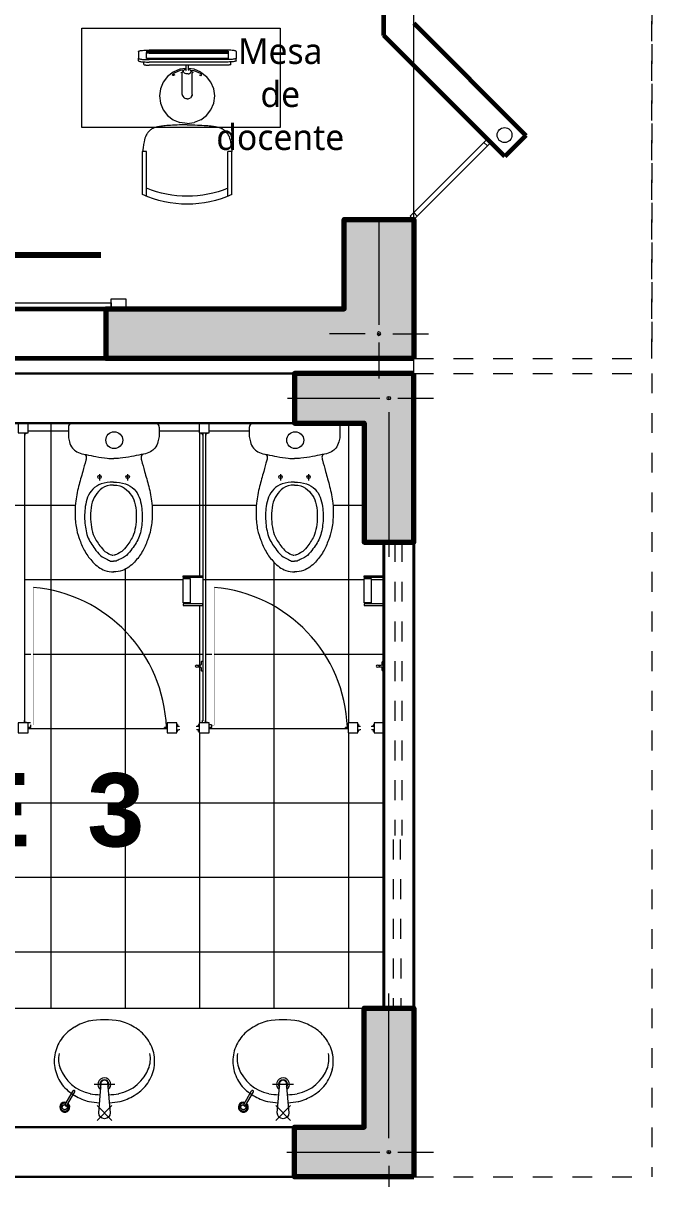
# Model space of a CAD drawing. Header units: metres. Extents: x 28 to 239, y -1 to 113.
# Drawn here: x 128.17 to 131.34, y 55.34 to 61.18 of the extents above; entities that cross this region are included whole.
import ezdxf
from ezdxf.enums import TextEntityAlignment as Align

# ---------------------------------------------------------------- set-up
doc = ezdxf.new("R2010")
doc.units = ezdxf.units.M
doc.set_wipeout_variables(frame=1)
for name, pattern in [('DASHED2', [0.375, 0.25, -0.125]), ('HIDDEN', [9.525, 6.35, -3.175]), ('HIDDEN2', [0.1875, 0.125, -0.0625])]:
    doc.linetypes.add(name, pattern=pattern)
for name, color, linetype, lineweight in [('ArchiCAD Windows_Pen_No__3', 150, 'Continuous', 0), ('COLUMNAS 50', 32, 'Continuous', 70), ('Equipamiento SR', 23, 'Continuous', 0), ('GRAFO 0 BLANCO', 7, 'Continuous', 0), ('GRAFO 4', 7, 'Continuous', 30), ('Hatch', 251, 'Continuous', 0), ('letras sr', 7, 'Continuous', 5), ('MK-LINEAS GENERALES', 7, 'Continuous', 0), ('Mobiliario el', 7, 'Continuous', 5), ('MOBILIARIO_Pen_No__1', 7, 'Continuous', 13), ('Muebles', 252, 'Continuous', 0), ('muro bajo', 191, 'Continuous', 40), ('Muros el', 144, 'Continuous', 60), ('proyecciones', 1, 'DASHED2', 5), ('puertas', 7, 'Continuous', 5), ('Sanitarios el', 141, 'Continuous', 15), ('Structural - Bearing_Pen_No__20', 1, 'Continuous', 0), ('Tabiques El', 7, 'Continuous', 15), ('TEXTOS-SUBTITULO', 7, 'Continuous', 30), ('tuberia de montantes', 10, 'Continuous', 0), ('Vanos', 140, 'Continuous', 5), ('Ventanas', 7, 'Continuous', 5)]:
    doc.layers.add(name, color=color, linetype=linetype, lineweight=lineweight)
doc.styles.add('Generales', font='trebuc.ttf', dxfattribs={"height": 0.1})
doc.styles.add('TURBO_BASS', font='swisseb.ttf')

# ---------------------------------------------------------------- blocks, each defined once
blk = doc.blocks.new('Picture 18')
at = {"layer": 'Equipamiento SR', "linetype": 'Continuous'}
for p, q in [((0.075, 0), (0, 0)), ((0, 0), (0, -0.05)), ((4.125, 0), (0.075, 0)), ((0.075, 0), (0.075, -0.03)), ((0.075, -0.05), (0.075, 0)), ((4.125, -0.03), (4.125, 0)), ((4.2, 0), (4.125, 0)), ((4.125, 0), (4.125, -0.05)), ((4.2, -0.05), (4.2, 0)), ((0, -0.05), (0.075, -0.05)), ((0.075, -0.03), (4.125, -0.03)), ((4.125, -0.05), (4.2, -0.05))]:
    blk.add_line(p, q, dxfattribs=at)
blk = doc.blocks.new('Columna tipo 3')
at = {"true_color": 0x939598}
h = blk.add_hatch(color=252, dxfattribs=at)
h.dxf.hatch_style = 1
h.paths.add_polyline_path([(-235.0847, 45.074), (-235.7847, 45.074), (-235.7847, 43.524), (-235.5347, 43.524), (-235.5347, 44.724), (-235.0847, 44.724)])
h.paths.add_polyline_path([(-235.6684, 44.899, -1), (-235.651, 44.899, -1)], flags=16)
at = {"layer": 'COLUMNAS 50', "linetype": 'Continuous'}
blk.add_lwpolyline([(-235.7847, 45.074), (-235.7847, 43.524), (-235.5347, 43.524), (-235.5347, 44.724), (-235.0847, 44.724), (-235.0847, 45.074)], close=True, dxfattribs=at)
at = {"layer": 'Structural - Bearing_Pen_No__20', "linetype": 'Continuous'}
for p, q in [((-235.6597, 44.969), (-235.6597, 45.149)), ((-235.7047, 44.899), (-235.8847, 44.899)), ((-235.0847, 44.899), (-235.6147, 44.899)), ((-235.6597, 44.829), (-235.6597, 44.649))]:
    blk.add_line(p, q, dxfattribs=at)
blk.add_circle((-235.6597, 44.899), 0.00871, dxfattribs=at)
blk.add_point((-235.6597, 44.899), dxfattribs=at)
blk = doc.blocks.new('A$C0C667B88')
at = {"layer": 'Equipamiento SR'}
for p, q in [((0.0491, 0.7653), (0.1591, 0.7653)), ((0.135, 0.7655), (0.265, 0.7655)), ((0.16, 0.7655), (0.265, 0.7655)), ((0.265, 0.7655), (0.265, 0.7453)), ((0.0404, 0.7453), (0.265, 0.7453)), ((0.0404, 0.3353), (0.265, 0.3353)), ((0.0491, 0.3153), (0.1591, 0.3153)), ((0.135, 0.3155), (0.265, 0.3155)), ((0.16, 0.3155), (0.265, 0.3155)), ((0.265, 0.3353), (0.265, 0.3155))]:
    blk.add_line(p, q, dxfattribs=at)
for points in [[(0.4, 0.5403), (0.3999, 0.5534), (0.3997, 0.5663), (0.3994, 0.579), (0.399, 0.5913), (0.3985, 0.6032), (0.398, 0.6144), (0.3974, 0.6249), (0.3967, 0.6346), (0.396, 0.6433), (0.3953, 0.6512), (0.3946, 0.6584), (0.3938, 0.6648), (0.393, 0.6706), (0.3922, 0.6759), (0.3914, 0.6808), (0.3905, 0.6853), (0.3896, 0.6895), (0.3887, 0.6935), (0.3877, 0.6973), (0.3867, 0.7008), (0.3857, 0.7041), (0.3845, 0.7073), (0.3834, 0.7102), (0.3821, 0.713), (0.3808, 0.7156), (0.3794, 0.718), (0.378, 0.7203), (0.3765, 0.7226), (0.3749, 0.7247), (0.3732, 0.7268), (0.3715, 0.7288), (0.3697, 0.7307), (0.3678, 0.7327), (0.3658, 0.7346), (0.3637, 0.7366), (0.3613, 0.7385), (0.3587, 0.7405), (0.3557, 0.7426), (0.3524, 0.7447), (0.3486, 0.7468), (0.3444, 0.749), (0.3392, 0.7513), (0.3326, 0.7536), (0.3244, 0.7559), (0.3139, 0.7583), (0.3008, 0.7607), (0.2846, 0.7631), (0.265, 0.7655)], [(0.4, 0.5403), (0.3999, 0.5272), (0.3997, 0.5142), (0.3994, 0.5015), (0.399, 0.4892), (0.3985, 0.4774), (0.398, 0.4661), (0.3974, 0.4556), (0.3967, 0.446), (0.396, 0.4372), (0.3953, 0.4293), (0.3946, 0.4222), (0.3938, 0.4158), (0.393, 0.4099), (0.3922, 0.4046), (0.3914, 0.3998), (0.3905, 0.3952), (0.3896, 0.391), (0.3887, 0.387), (0.3877, 0.3832), (0.3867, 0.3797), (0.3857, 0.3764), (0.3845, 0.3733), (0.3834, 0.3703), (0.3821, 0.3676), (0.3808, 0.365), (0.3794, 0.3625), (0.378, 0.3602), (0.3765, 0.358), (0.3749, 0.3558), (0.3732, 0.3538), (0.3715, 0.3518), (0.3697, 0.3498), (0.3678, 0.3478), (0.3658, 0.3459), (0.3637, 0.344), (0.3613, 0.342), (0.3587, 0.34), (0.3557, 0.338), (0.3524, 0.3359), (0.3486, 0.3337), (0.3444, 0.3315), (0.3392, 0.3293), (0.3326, 0.327), (0.3244, 0.3247), (0.3139, 0.3223), (0.3008, 0.32), (0.2846, 0.3177), (0.265, 0.3155)]]:
    blk.add_lwpolyline(points, dxfattribs=at)
for centre, start, end in [((0.5402, 0.5403), 155.38852, 204.61148), ((0.5802, 0.5403), 157.70075, 202.29925)]:
    blk.add_arc(centre, 0.5403, start, end, dxfattribs=at)
blk = doc.blocks.new('A$C3689293D')
at = {"layer": 'Equipamiento SR'}
for p, q in [((0.95, 0.7), (0.05, 0.7)), ((0.2212, 0.5836), (0.2224, 0.5845)), ((0.2224, 0.5845), (0.2246, 0.5854)), ((0.2246, 0.5854), (0.2278, 0.5862)), ((0.2278, 0.5862), (0.2318, 0.587)), ((0.2318, 0.587), (0.2367, 0.5877)), ((0.2367, 0.5877), (0.2423, 0.5883)), ((0.2423, 0.5883), (0.2485, 0.5888)), ((0.2485, 0.5888), (0.2553, 0.5892)), ((0.2553, 0.5892), (0.2624, 0.5895)), ((0.2622, 0.5845), (0.6732, 0.5845)), ((0.2622, 0.5845), (0.2622, 0.5783)), ((0.2624, 0.5895), (0.2697, 0.5897)), ((0.2697, 0.5897), (0.2756, 0.5897)), ((0.2756, 0.5897), (0.6598, 0.5897)), ((0.6657, 0.5897), (0.6598, 0.5897)), ((0.673, 0.5895), (0.6657, 0.5897)), ((0.6801, 0.5892), (0.673, 0.5895)), ((0.6732, 0.5845), (0.6732, 0.5783)), ((0.6868, 0.5888), (0.6801, 0.5892)), ((0.6931, 0.5883), (0.6868, 0.5888)), ((0.6987, 0.5877), (0.6931, 0.5883)), ((0.7036, 0.587), (0.6987, 0.5877)), ((0.7076, 0.5862), (0.7036, 0.587)), ((0.7108, 0.5854), (0.7076, 0.5862)), ((0.713, 0.5845), (0.7108, 0.5854)), ((0.7142, 0.5836), (0.713, 0.5845)), ((0.2211, 0.5829), (0.2212, 0.5836)), ((0.2211, 0.5829), (0.2211, 0.5485)), ((0.2211, 0.5359), (0.2211, 0.5485)), ((0.2211, 0.5485), (0.2212, 0.5478)), ((0.2211, 0.5359), (0.2212, 0.5352)), ((0.2212, 0.5478), (0.2224, 0.5469)), ((0.2212, 0.5352), (0.2224, 0.5343)), ((0.2224, 0.5469), (0.2246, 0.546)), ((0.2224, 0.5343), (0.2246, 0.5334)), ((0.2246, 0.546), (0.2278, 0.5451)), ((0.2246, 0.5334), (0.2278, 0.5326)), ((0.2278, 0.5451), (0.2318, 0.5443)), ((0.2278, 0.5326), (0.2318, 0.5318)), ((0.2318, 0.5443), (0.2367, 0.5436)), ((0.2318, 0.5318), (0.2367, 0.5311)), ((0.2367, 0.5436), (0.2423, 0.543)), ((0.2367, 0.5311), (0.2423, 0.5305)), ((0.2423, 0.543), (0.2485, 0.5425)), ((0.2423, 0.5305), (0.2485, 0.53)), ((0.2485, 0.5425), (0.2553, 0.5421)), ((0.2485, 0.53), (0.2553, 0.5296)), ((0.2485, 0.5171), (0.2485, 0.53)), ((0.2485, 0.53), (0.2485, 0.53)), ((0.2553, 0.5421), (0.2624, 0.5419)), ((0.2553, 0.5296), (0.2624, 0.5293)), ((0.2622, 0.5783), (0.6732, 0.5783)), ((0.2622, 0.5783), (0.2622, 0.5769)), ((0.2622, 0.5769), (0.2624, 0.577)), ((0.2622, 0.5769), (0.2622, 0.5733)), ((0.2652, 0.5735), (0.2622, 0.5733)), ((0.2622, 0.5733), (0.2622, 0.5468)), ((0.2622, 0.5468), (0.6732, 0.5468)), ((0.2624, 0.577), (0.2697, 0.5771)), ((0.2624, 0.5419), (0.2697, 0.5417)), ((0.2624, 0.5293), (0.2697, 0.5291)), ((0.2687, 0.5736), (0.2652, 0.5735)), ((0.2723, 0.5737), (0.2687, 0.5736)), ((0.2697, 0.5771), (0.2756, 0.5771)), ((0.2697, 0.5417), (0.2756, 0.5417)), ((0.2697, 0.5291), (0.2756, 0.5291)), ((0.2759, 0.5737), (0.2723, 0.5737)), ((0.2756, 0.5771), (0.6598, 0.5771)), ((0.2756, 0.5417), (0.6598, 0.5417)), ((0.2756, 0.5291), (0.6598, 0.5291)), ((0.6595, 0.5737), (0.2759, 0.5737)), ((0.6595, 0.5737), (0.6631, 0.5737)), ((0.6657, 0.5771), (0.6598, 0.5771)), ((0.6657, 0.5417), (0.6598, 0.5417)), ((0.6657, 0.5291), (0.6598, 0.5291)), ((0.6631, 0.5737), (0.6667, 0.5736)), ((0.673, 0.577), (0.6657, 0.5771)), ((0.673, 0.5419), (0.6657, 0.5417)), ((0.673, 0.5293), (0.6657, 0.5291)), ((0.6667, 0.5736), (0.6702, 0.5735)), ((0.6702, 0.5735), (0.6732, 0.5733)), ((0.6732, 0.5769), (0.673, 0.577)), ((0.6801, 0.5421), (0.673, 0.5419)), ((0.6801, 0.5296), (0.673, 0.5293)), ((0.6732, 0.5769), (0.6732, 0.5783)), ((0.6732, 0.5733), (0.6732, 0.5769)), ((0.6732, 0.5468), (0.6732, 0.5733)), ((0.6868, 0.5425), (0.6801, 0.5421)), ((0.6868, 0.53), (0.6801, 0.5296)), ((0.6931, 0.543), (0.6868, 0.5425)), ((0.6869, 0.53), (0.6868, 0.53)), ((0.6931, 0.5305), (0.6869, 0.53)), ((0.6869, 0.5171), (0.6869, 0.53)), ((0.6987, 0.5436), (0.6931, 0.543)), ((0.6987, 0.5311), (0.6931, 0.5305)), ((0.7036, 0.5443), (0.6987, 0.5436)), ((0.7036, 0.5318), (0.6987, 0.5311)), ((0.7076, 0.5451), (0.7036, 0.5443)), ((0.7076, 0.5326), (0.7036, 0.5318)), ((0.7108, 0.546), (0.7076, 0.5451)), ((0.7108, 0.5334), (0.7076, 0.5326)), ((0.713, 0.5469), (0.7108, 0.546)), ((0.713, 0.5343), (0.7108, 0.5334)), ((0.7142, 0.5478), (0.713, 0.5469)), ((0.7142, 0.5352), (0.713, 0.5343)), ((0.7143, 0.5829), (0.7142, 0.5836)), ((0.7143, 0.5485), (0.7142, 0.5478)), ((0.7143, 0.5359), (0.7142, 0.5352)), ((0.7143, 0.5829), (0.7143, 0.5485)), ((0.7143, 0.5359), (0.7143, 0.5485)), ((0.2485, 0.5171), (0.2486, 0.5167)), ((0.2486, 0.5167), (0.2491, 0.5162)), ((0.2491, 0.5162), (0.2502, 0.5158)), ((0.2502, 0.5158), (0.2518, 0.5154)), ((0.2518, 0.5154), (0.2537, 0.515)), ((0.2537, 0.515), (0.2561, 0.5147)), ((0.2561, 0.5147), (0.2589, 0.5144)), ((0.2589, 0.5144), (0.2619, 0.5141)), ((0.2619, 0.5141), (0.2652, 0.5139)), ((0.2652, 0.5139), (0.2687, 0.5138)), ((0.2687, 0.5138), (0.2723, 0.5137)), ((0.2723, 0.5137), (0.2759, 0.5137)), ((0.2759, 0.5137), (0.4622, 0.5137)), ((0.3996, 0.479), (0.3708, 0.4569)), ((0.3966, 0.4663), (0.397, 0.4672)), ((0.397, 0.4672), (0.3976, 0.468)), ((0.3976, 0.468), (0.3983, 0.4689)), ((0.3983, 0.4689), (0.3991, 0.4698)), ((0.3991, 0.4698), (0.4001, 0.4707)), ((0.3996, 0.479), (0.4332, 0.4929)), ((0.4001, 0.4707), (0.4011, 0.4716)), ((0.4011, 0.4716), (0.4022, 0.4724)), ((0.402, 0.472), (0.4032, 0.4729)), ((0.4022, 0.4724), (0.4034, 0.4732)), ((0.435, 0.4861), (0.4034, 0.4732)), ((0.4332, 0.4929), (0.4622, 0.4967)), ((0.4512, 0.4882), (0.435, 0.4861)), ((0.4373, 0.4774), (0.4441, 0.4783)), ((0.4437, 0.4776), (0.4431, 0.4729)), ((0.4431, 0.3651), (0.4431, 0.4729)), ((0.446, 0.482), (0.4437, 0.4776)), ((0.446, 0.482), (0.4517, 0.4888)), ((0.45, 0.4856), (0.4495, 0.4821)), ((0.4495, 0.4821), (0.4504, 0.4786)), ((0.45, 0.4856), (0.4517, 0.4888)), ((0.4525, 0.4754), (0.4504, 0.4786)), ((0.4517, 0.4888), (0.4546, 0.4917)), ((0.4556, 0.4727), (0.4525, 0.4754)), ((0.4584, 0.494), (0.4546, 0.4917)), ((0.4597, 0.4707), (0.4556, 0.4727)), ((0.4584, 0.494), (0.4622, 0.4952)), ((0.4643, 0.4695), (0.4597, 0.4707)), ((0.4622, 0.4967), (0.4622, 0.5137)), ((0.4622, 0.5137), (0.4748, 0.5137)), ((0.4622, 0.4952), (0.4622, 0.4967)), ((0.4622, 0.4905), (0.4622, 0.4952)), ((0.4629, 0.4888), (0.4623, 0.4869)), ((0.4625, 0.4881), (0.4623, 0.4869)), ((0.4629, 0.4889), (0.4625, 0.4881)), ((0.4643, 0.4695), (0.4693, 0.4692)), ((0.4693, 0.4692), (0.4742, 0.4698)), ((0.4747, 0.4873), (0.474, 0.4851)), ((0.474, 0.4851), (0.4745, 0.4861)), ((0.4742, 0.4698), (0.4787, 0.4712)), ((0.4745, 0.4861), (0.4747, 0.4873)), ((0.4748, 0.5137), (0.6595, 0.5137)), ((0.4748, 0.5137), (0.4748, 0.4969)), ((0.4748, 0.4969), (0.4748, 0.4952)), ((0.4748, 0.4969), (0.5052, 0.4929)), ((0.4774, 0.4945), (0.4748, 0.4952)), ((0.4748, 0.4952), (0.4748, 0.4898)), ((0.4814, 0.4925), (0.4774, 0.4945)), ((0.4787, 0.4712), (0.4825, 0.4735)), ((0.4846, 0.4898), (0.4814, 0.4925)), ((0.4825, 0.4735), (0.4853, 0.4763)), ((0.4867, 0.4866), (0.4846, 0.4898)), ((0.4846, 0.4898), (0.49, 0.4832)), ((0.4853, 0.4763), (0.487, 0.4796)), ((0.4857, 0.4884), (0.5033, 0.4861)), ((0.4875, 0.4831), (0.4867, 0.4866)), ((0.487, 0.4796), (0.4875, 0.4831)), ((0.4928, 0.479), (0.49, 0.4832)), ((0.4939, 0.4743), (0.4928, 0.479)), ((0.501, 0.4774), (0.4929, 0.4784)), ((0.4939, 0.3666), (0.4939, 0.4743)), ((0.5033, 0.4861), (0.535, 0.4732)), ((0.5052, 0.4929), (0.5387, 0.479)), ((0.5362, 0.4724), (0.535, 0.4732)), ((0.5373, 0.4716), (0.5362, 0.4724)), ((0.5383, 0.4707), (0.5373, 0.4716)), ((0.5393, 0.4698), (0.5383, 0.4707)), ((0.5387, 0.479), (0.5675, 0.4569)), ((0.5401, 0.4689), (0.5393, 0.4698)), ((0.5408, 0.468), (0.5401, 0.4689)), ((0.5414, 0.4672), (0.5408, 0.468)), ((0.5418, 0.4663), (0.5414, 0.4672)), ((0.6631, 0.5137), (0.6595, 0.5137)), ((0.6667, 0.5138), (0.6631, 0.5137)), ((0.6702, 0.5139), (0.6667, 0.5138)), ((0.6735, 0.5141), (0.6702, 0.5139)), ((0.6765, 0.5144), (0.6735, 0.5141)), ((0.6793, 0.5147), (0.6765, 0.5144)), ((0.6816, 0.515), (0.6793, 0.5147)), ((0.6836, 0.5154), (0.6816, 0.515)), ((0.6852, 0.5158), (0.6836, 0.5154)), ((0.6862, 0.5162), (0.6852, 0.5158)), ((0.6868, 0.5167), (0.6862, 0.5162)), ((0.6869, 0.5171), (0.6868, 0.5167)), ((0.3348, 0.3946), (0.3487, 0.4281)), ((0.3487, 0.4281), (0.3708, 0.4569)), ((0.3962, 0.4648), (0.3963, 0.4655)), ((0.3962, 0.4641), (0.3962, 0.4648)), ((0.3965, 0.4635), (0.3962, 0.4641)), ((0.3963, 0.4655), (0.3966, 0.4663)), ((0.3968, 0.4631), (0.3965, 0.4635)), ((0.3973, 0.4627), (0.3968, 0.4631)), ((0.398, 0.4624), (0.3973, 0.4627)), ((0.3988, 0.4623), (0.398, 0.4624)), ((0.3997, 0.4622), (0.3988, 0.4623)), ((0.4007, 0.4623), (0.3997, 0.4622)), ((0.4017, 0.4625), (0.4007, 0.4623)), ((0.4029, 0.4628), (0.4017, 0.4625)), ((0.4041, 0.4632), (0.4029, 0.4628)), ((0.4053, 0.4638), (0.4041, 0.4632)), ((0.4065, 0.4644), (0.4053, 0.4638)), ((0.4072, 0.4648), (0.4065, 0.4644)), ((0.5311, 0.4648), (0.5318, 0.4644)), ((0.5318, 0.4644), (0.5331, 0.4638)), ((0.5331, 0.4638), (0.5343, 0.4632)), ((0.5343, 0.4632), (0.5355, 0.4628)), ((0.5355, 0.4628), (0.5366, 0.4625)), ((0.5366, 0.4625), (0.5377, 0.4623)), ((0.5377, 0.4623), (0.5387, 0.4622)), ((0.5387, 0.4622), (0.5396, 0.4623)), ((0.5396, 0.4623), (0.5404, 0.4624)), ((0.5404, 0.4624), (0.541, 0.4627)), ((0.541, 0.4627), (0.5415, 0.4631)), ((0.5415, 0.4631), (0.5419, 0.4635)), ((0.5421, 0.4655), (0.5418, 0.4663)), ((0.5419, 0.4635), (0.5421, 0.4641)), ((0.5422, 0.4648), (0.5421, 0.4655)), ((0.5421, 0.4641), (0.5422, 0.4648)), ((0.5675, 0.4569), (0.5896, 0.4281)), ((0.5896, 0.4281), (0.6035, 0.3946)), ((0.3301, 0.3586), (0.3348, 0.3946)), ((0.3348, 0.3226), (0.3301, 0.3586)), ((0.4431, 0.3651), (0.4443, 0.3605)), ((0.447, 0.3563), (0.4443, 0.3605)), ((0.447, 0.3563), (0.4525, 0.3497)), ((0.4825, 0.3478), (0.4853, 0.3506)), ((0.491, 0.3575), (0.4853, 0.3506)), ((0.4933, 0.3619), (0.491, 0.3575)), ((0.4939, 0.3666), (0.4933, 0.3619)), ((0.6035, 0.3946), (0.6083, 0.3586)), ((0.6083, 0.3586), (0.6035, 0.3226)), ((0.3487, 0.289), (0.3348, 0.3226)), ((0.4556, 0.347), (0.4525, 0.3497)), ((0.4597, 0.345), (0.4556, 0.347)), ((0.4643, 0.3438), (0.4597, 0.345)), ((0.4693, 0.3435), (0.4643, 0.3438)), ((0.4693, 0.3435), (0.4742, 0.344)), ((0.4742, 0.344), (0.4787, 0.3455)), ((0.4787, 0.3455), (0.4825, 0.3478)), ((0.6035, 0.3226), (0.5896, 0.289)), ((0.3708, 0.2602), (0.3487, 0.289)), ((0.3996, 0.2381), (0.3708, 0.2602)), ((0.3996, 0.2381), (0.4332, 0.2242)), ((0.5387, 0.2381), (0.5052, 0.2242)), ((0.5675, 0.2602), (0.5387, 0.2381)), ((0.5896, 0.289), (0.5675, 0.2602)), ((0.4692, 0.2195), (0.4332, 0.2242)), ((0.4692, 0.2195), (0.5052, 0.2242))]:
    blk.add_line(p, q, dxfattribs=at)
blk.add_lwpolyline([(1, 0.7), (0, 0.7), (0, 0.2), (1, 0.2), (1, 0.7)], dxfattribs=at)
blk = doc.blocks.new('INODFLUX-P')
at = {"layer": 'Sanitarios el'}
for p, q in [((0, -0.2121), (0, 0.2126)), ((0.023, 0.2288), (0.0672, 0.2288)), ((0, 0.1438), (0, -0.0981)), ((0.2582, 0.0706), (0.2891, 0.0706)), ((0.2582, -0.071), (0.2891, -0.071)), ((0.023, -0.2282), (0.023, -0.2282)), ((0.023, -0.2282), (0.0672, -0.2282))]:
    blk.add_line(p, q, dxfattribs=at)
for centre, radius in [((0.2717, 0.0706), 0.00872), ((0.0867, 0.0033), 0.0425), ((0.2717, -0.071), 0.00872)]:
    blk.add_circle(centre, radius, dxfattribs=at)
for points in [[(0, 0.2126), (0.0044, 0.2213), (0.0135, 0.2274), (0.023, 0.2288)], [(0.0672, 0.2288), (0.0955, 0.223), (0.1264, 0.2081), (0.1445, 0.1864), (0.157, 0.1508), (0.1588, 0.1386)], [(0.1874, 0.1409), (0.2442, 0.1561), (0.3196, 0.1768), (0.4039, 0.1925), (0.4675, 0.1942), (0.5389, 0.1866), (0.5904, 0.1708), (0.6481, 0.1445), (0.701, 0.1046), (0.7429, 0.0445), (0.7506, -0.0003)], [(0.1579, 0.145), (0.1674, 0.1389), (0.1874, 0.1409)], [(0.2977, -0.0011), (0.3073, 0.0603), (0.3337, 0.1031), (0.3743, 0.1291), (0.42, 0.1406), (0.5047, 0.1425), (0.5802, 0.1255), (0.6419, 0.087), (0.6742, 0.0556), (0.6882, 0.0286), (0.6966, 0.0076), (0.6966, -0.0011)], [(0.1874, -0.1404), (0.2442, -0.1556), (0.3196, -0.1762), (0.4039, -0.192), (0.4675, -0.1937), (0.5389, -0.1861), (0.5904, -0.1703), (0.6481, -0.144), (0.701, -0.1041), (0.7429, -0.0439), (0.7506, 0.0009)], [(0.2977, -0.0011), (0.3073, -0.0624), (0.3337, -0.1052), (0.3743, -0.1312), (0.42, -0.1427), (0.5047, -0.1446), (0.5802, -0.1276), (0.6419, -0.0891), (0.6742, -0.0577), (0.6882, -0.0307), (0.6966, -0.0097), (0.6966, -0.0011)], [(0.0672, -0.2282), (0.0955, -0.2225), (0.1264, -0.2075), (0.1445, -0.1859), (0.157, -0.1503), (0.1588, -0.1381)], [(0.1579, -0.1444), (0.1674, -0.1384), (0.1874, -0.1404)], [(0, -0.2121), (0.0044, -0.2208), (0.0135, -0.2269), (0.023, -0.2282)]]:
    blk.add_spline(points, degree=3, dxfattribs=at)
for points, knots in [([(0.1588, 0.1386), (0.1623, 0.1223), (0.1698, 0.0871), (0.1777, 0.0409), (0.1792, 0.0109), (0.1796, 0.0003)], [0, 0, 0, 0, 0.0500478, 0.1080759, 0.1401372, 0.1401372, 0.1401372, 0.1401372]), ([(0.3131, -0.0011), (0.3106, 0.0471), (0.3384, 0.0711), (0.391, 0.1086), (0.4315, 0.1145), (0.5072, 0.1138), (0.5432, 0.1094), (0.5901, 0.088), (0.6081, 0.0754), (0.6383, 0.0517), (0.6458, 0.0447), (0.6554, 0.0285), (0.6616, 0.0158), (0.666, 0.0062), (0.6666, 0.0045), (0.6667, 0.0043)], [0, 0, 0, 0, 0.1299393, 0.1299393, 0.2598787, 0.2598787, 0.374754, 0.374754, 0.445792, 0.445792, 0.4942707, 0.4942707, 0.5266072, 0.5266072, 0.535214, 0.535214, 0.535214, 0.535214]), ([(0.1588, -0.1381), (0.1623, -0.1218), (0.1698, -0.0866), (0.1777, -0.0404), (0.1792, -0.0104), (0.1796, 0.0003)], [0, 0, 0, 0, 0.0500478, 0.1080759, 0.1401372, 0.1401372, 0.1401372, 0.1401372]), ([(0.3131, -0.0011), (0.3106, -0.0492), (0.3384, -0.0732), (0.391, -0.1107), (0.4315, -0.1166), (0.5072, -0.1159), (0.5432, -0.1115), (0.5901, -0.0901), (0.6081, -0.0775), (0.6383, -0.0539), (0.6458, -0.0468), (0.6554, -0.0306), (0.6616, -0.0179), (0.666, -0.0083), (0.6666, -0.0066), (0.6667, -0.0064)], [0, 0, 0, 0, 0.1299393, 0.1299393, 0.2598787, 0.2598787, 0.374754, 0.374754, 0.445792, 0.445792, 0.4942707, 0.4942707, 0.5266072, 0.5266072, 0.535214, 0.535214, 0.535214, 0.535214])]:
    blk.add_open_spline(points, degree=3, knots=knots, dxfattribs=at)
for points in [[(0.6667, 0.0043), (0.6667, 0.0041), (0.6667, 0.003), (0.6666, 0.0005)], [(0.6567, -0.0046), (0.6567, -0.0042), (0.6567, -0.0037), (0.6566, -0.0032)], [(0.6667, -0.0064), (0.6667, -0.0062), (0.6667, -0.0051), (0.6666, -0.0027)]]:
    blk.add_open_spline(points, degree=3, dxfattribs=at)
blk.add_point((0, 0), dxfattribs=at)
blk = doc.blocks.new('OvalinGrandeyGrifo')
at = {"layer": 'Sanitarios el', "lineweight": 13, "ltscale": 0.5}
for p, q in [((0.0525, -0.1165), (-0.0525, -0.1165)), ((0.0371, -0.2236), (-0.0371, -0.2978)), ((-0.0371, -0.2236), (0.0371, -0.2978))]:
    blk.add_line(p, q, dxfattribs=at)
at = {"layer": 'Sanitarios el'}
blk.add_lwpolyline([(-0.029, -0.2607), (-0.0162, -0.1097, -1), (0.0162, -0.1097), (0.029, -0.2607, -1)], format="xyb", close=True, dxfattribs=at)
for centre, radius, start, end in [((-0.0149, -0.0457), 0.2564, 104.01031, 121.7376), ((0, -0.2497), 0.4592, 80.11745, 99.88255), ((0.0149, -0.0457), 0.2564, 58.2624, 75.98969), ((-0.0371, -0.011), 0.218, 143.41984, 165.95691), ((-0.0502, -0.0071), 0.2051, 119.32204, 142.26992), ((0.0502, -0.0071), 0.2051, 37.73008, 60.67796), ((0.0371, -0.011), 0.218, 14.04309, 36.58016), ((-0.0534, 0), 0.1996, 167.65724, 192.34276), ((-0.1008, 0.0114), 0.1308, 168.08707, 202.26828), ((0.1008, 0.0114), 0.1308, 337.73172, 11.91293), ((0.0534, 0), 0.1996, 347.65724, 12.34276), ((-0.0371, 0.011), 0.218, 194.04309, 216.58016), ((-0.0313, 0.0379), 0.2052, 199.95485, 258.57593), ((0.0313, 0.0379), 0.2052, 281.42407, 340.04515), ((0.0371, 0.011), 0.218, 323.41984, 345.95691), ((0, -0.1165), 0.0325, 305.75969, 234.24031), ((0, -0.1165), 0.023, 321.38814, 218.61186), ((-0.0502, 0.0071), 0.2051, 217.73008, 240.67796), ((-0.0149, 0.0457), 0.2564, 238.2624, 255.98969), ((0, 0.2497), 0.4192, 260.11745, 267.10038), ((0, 0.2497), 0.4192, 272.89962, 279.88255), ((0.0149, 0.0457), 0.2564, 284.01031, 301.7376), ((0.0502, 0.0071), 0.2051, 299.32204, 322.26992), ((0, 0.2497), 0.4592, 260.11745, 266.93017), ((0, 0.2497), 0.4592, 273.06983, 279.88255)]:
    blk.add_arc(centre, radius, start, end, dxfattribs=at)
blk = doc.blocks.new('H-4a-P')
for p, q in [((0.0019, 0.0133), (0.0417, 0.0823)), ((0.0106, 0.0083), (0.0504, 0.0773))]:
    blk.add_line(p, q)
at = {"linetype": 'HIDDEN'}
blk.add_circle((0, 0), 0.0125, dxfattribs=at)
for centre, radius, start, end in [((0.0461, 0.0798), 0.005, 330, 150), ((0, 0), 0.025, 71.53696, 48.46304), ((0, 0), 0.02, 74.47751, 45.52249), ((0.0063, 0.0108), 0.005, 150, 330)]:
    blk.add_arc(centre, radius, start, end)
blk = doc.blocks.new('H-6a')
for points in [[(0, 0), (0, -0.009), (-0.1, -0.009), (-0.1, 0)], [(-0.065, -0.136), (-0.1, -0.136), (-0.1, -0.014), (-0.065, -0.014)], [(0, -0.15), (0, -0.141), (-0.1, -0.141), (-0.1, -0.15)]]:
    blk.add_lwpolyline(points, close=True)
blk = doc.blocks.new('H-3')
blk.add_lwpolyline([(0.0054, 0.0301), (0.0054, 0.013, 0.414214), (0.0104, 0.008), (0.02, 0.008, -0.414214), (0.025, 0.003), (0.025, 0), (-0.025, 0), (-0.025, 0.003, -0.414214), (-0.02, 0.008), (-0.0104, 0.008, 0.414214), (-0.0054, 0.013), (-0.0054, 0.0301)], format="xyb")
at = {"extrusion": (0, 0, -1)}
blk.add_ellipse((0, 0.0301), major_axis=(0, -0.0093), ratio=0.58118, dxfattribs=at)

msp = doc.modelspace()

# ---------------------------------------------------------------- hatches: boundary and pattern name
at = {"true_color": 0x939598}
h = msp.add_hatch(color=252, dxfattribs=at)
h.dxf.hatch_style = 1
h.paths.add_polyline_path([(129.8911, 58.562), (129.8911, 59.1622), (129.541, 59.1622), (129.541, 59.4122), (130.1411, 59.4122), (130.1411, 58.562)])
h = msp.add_hatch(color=252, dxfattribs=at)
h.dxf.hatch_style = 1
h.paths.add_polyline_path([(129.8911, 56.2134), (129.8911, 55.6132), (129.541, 55.6132), (129.541, 55.3632), (130.1411, 55.3632), (130.1411, 56.2134)])

# ---------------------------------------------------------------- linework, layer by layer
at = {"color": 2, "lineweight": 80}
msp.add_line((126.5648, 60.01), (128.5648, 60.01), dxfattribs=at)
at = {"layer": 'ArchiCAD Windows_Pen_No__3', "linetype": 'Continuous'}
for q in [(130.1262, 58.562), (130.1262, 58.562), (130.1412, 58.547)]:
    msp.add_line((130.1412, 58.562), q, dxfattribs=at)
at = {"layer": 'COLUMNAS 50', "linetype": 'Continuous'}
for points in [[(130.1411, 59.4122), (129.541, 59.4122), (129.541, 59.1622), (129.8911, 59.1622), (129.8911, 58.562), (130.1411, 58.562)], [(130.1411, 55.3632), (129.541, 55.3632), (129.541, 55.6132), (129.8911, 55.6132), (129.8911, 56.2134), (130.1411, 56.2134)]]:
    msp.add_lwpolyline(points, close=True, dxfattribs=at)
at = {"layer": 'GRAFO 4', "linetype": 'Continuous', "flags": 128}
for points in [[(129.541, 59.4122), (126.7245, 59.4122)], [(129.541, 59.1622), (126.7245, 59.1622)], [(129.7412, 59.1622), (126.9745, 59.1622)], [(126.7245, 55.6132), (126.7245, 55.6132), (129.541, 55.6132)], [(124.2243, 55.3632), (124.2243, 55.3632), (129.541, 55.3632)]]:
    msp.add_lwpolyline(points, dxfattribs=at)
at = {"layer": 'Hatch', "linetype": 'Continuous', "ltscale": 0.2}
for p, q in [((128.3137, 56.2134), (128.3137, 59.1622)), ((129.8137, 57.6508), (129.8137, 59.1622)), ((128.1982, 59.1229), (128.4008, 59.1229)), ((128.8578, 59.1229), (129.0602, 59.1229)), ((129.0637, 58.3921), (129.0637, 59.1122)), ((129.1102, 59.1229), (129.3126, 59.1229)), ((127.9105, 58.7479), (128.4362, 58.7479)), ((128.8224, 58.7479), (129.348, 58.7479)), ((129.7342, 58.7479), (129.8911, 58.7479)), ((129.4387, 56.2134), (129.4387, 58.4592)), ((128.6887, 56.2134), (128.6887, 58.4258)), ((128.1792, 58.3729), (128.9792, 58.3729)), ((129.0792, 58.3729), (129.8916, 58.3729)), ((129.9266, 58.3729), (129.9912, 58.3729)), ((129.8137, 56.2134), (129.8137, 57.6008)), ((124.2243, 57.2479), (129.9912, 57.2479)), ((124.2243, 56.8729), (129.9912, 56.8729)), ((123.5031, 56.4979), (129.9912, 56.4979))]:
    msp.add_line(p, q, dxfattribs=at)
at = {"layer": 'MK-LINEAS GENERALES', "color": 7, "linetype": 'Continuous'}
msp.add_line((129.8911, 55.3632), (130.1411, 55.3632), dxfattribs=at)
msp.add_line((129.8911, 55.3632), (130.1411, 55.3632), dxfattribs=at)
at = {"layer": 'muro bajo', "linetype": 'Continuous'}
for p, q in [((129.9913, 56.2134), (129.9913, 58.562)), ((130.1411, 56.2134), (130.1414, 58.562))]:
    msp.add_line(p, q, dxfattribs=at)
at = {"layer": 'Muros el', "ltscale": 0.05}
msp.add_line((129.9911, 61.115), (129.9911, 61.5349), dxfattribs=at)
for points in [[(130.1411, 61.1772), (130.7068, 60.6115)], [(130.6007, 60.5054), (129.9911, 61.115)], [(130.7068, 60.6115), (130.6007, 60.5054)]]:
    msp.add_lwpolyline(points, dxfattribs=at)
msp.add_lwpolyline([(128.5911, 59.4872), (125.2911, 59.4872), (125.2911, 59.7372), (128.5911, 59.7372)], close=True, dxfattribs=at)
at = {"layer": 'proyecciones', "linetype": 'HIDDEN2', "ltscale": 0.5}
for p, q in [((131.3411, 59.4872), (131.3411, 88.2872)), ((131.3411, 79.4719), (131.3411, 59.4872)), ((130.1411, 59.4872), (131.3411, 59.4872)), ((130.1411, 59.4122), (131.3411, 59.4122)), ((131.3411, 59.4122), (131.3411, 55.3632))]:
    msp.add_line(p, q, dxfattribs=at)
msp.add_lwpolyline([(130.1411, 55.3632), (131.3411, 55.3632)], dxfattribs=at)
at = {"layer": 'puertas'}
for p, q in [((128.2241, 57.6406), (128.2242, 58.3339)), ((129.136, 57.6406), (129.1362, 58.3339)), ((128.2241, 57.652), (128.1982, 57.652)), ((128.895, 57.6367), (128.895, 57.6276)), ((128.895, 57.6367), (128.8982, 57.6367)), ((129.136, 57.6406), (129.1102, 57.6406)), ((129.807, 57.6367), (129.807, 57.6276)), ((129.807, 57.6367), (129.8102, 57.6367)), ((128.2112, 57.6277), (128.1982, 57.6277)), ((128.8858, 57.6244), (128.8858, 57.6276)), ((128.895, 57.6276), (128.8858, 57.6276)), ((128.8858, 57.6244), (128.8982, 57.6244)), ((129.1231, 57.6277), (129.1102, 57.6277)), ((129.7978, 57.6244), (129.7978, 57.6276)), ((129.807, 57.6276), (129.7978, 57.6276)), ((129.7978, 57.6244), (129.8102, 57.6244))]:
    msp.add_line(p, q, dxfattribs=at)
for centre in [(128.1595, 57.6007), (129.0715, 57.6007)]:
    msp.add_arc(centre, 0.7361, 2.17415, 84.95483, dxfattribs=at)
at = {"layer": 'Sanitarios el', "color": 7}
msp.add_line((126.3743, 56.2134), (129.9912, 56.2134), dxfattribs=at)
at = {"layer": 'Structural - Bearing_Pen_No__20', "linetype": 'Continuous'}
for p, q in [((129.5058, 59.2872), (129.9711, 59.2872)), ((130.0611, 59.2872), (130.2411, 59.2872)), ((130.0161, 59.2172), (130.0161, 58.4885)), ((130.0161, 55.5582), (130.0161, 56.287)), ((129.5023, 55.4882), (129.9711, 55.4882)), ((130.0611, 55.4882), (130.2411, 55.4882)), ((130.0161, 55.4182), (130.0161, 55.3132)), ((130.0161, 55.4182), (130.0161, 55.3132))]:
    msp.add_line(p, q, dxfattribs=at)
for centre in [(130.0161, 59.2872), (130.0161, 55.4882)]:
    msp.add_circle(centre, 0.00871, dxfattribs=at)
for p in [(130.0161, 59.2872), (130.0161, 55.4882)]:
    msp.add_point(p, dxfattribs=at)
at = {"layer": 'Tabiques El'}
for p, q in [((128.1792, 59.1122), (128.1792, 57.6621)), ((128.1792, 59.1007), (128.1822, 59.1007)), ((128.1907, 59.1092), (128.1822, 59.1092)), ((128.1822, 59.1092), (128.1822, 59.1007)), ((128.1907, 59.1092), (128.1907, 59.1122)), ((129.0677, 59.1122), (129.0792, 59.1122)), ((129.0677, 59.1092), (129.0677, 59.1122)), ((129.0677, 59.1092), (129.0762, 59.1092)), ((129.0762, 59.1092), (129.0762, 59.1007)), ((129.0792, 59.1007), (129.0762, 59.1007)), ((129.0792, 59.1122), (129.0792, 57.6621)), ((129.0792, 59.1122), (129.0792, 59.1007)), ((129.0912, 59.1122), (129.0912, 57.6621)), ((129.0912, 59.1007), (129.0942, 59.1007)), ((129.1027, 59.1092), (129.0942, 59.1092)), ((129.0942, 59.1092), (129.0942, 59.1007)), ((129.1027, 59.1092), (129.1027, 59.1122)), ((128.1792, 57.6508), (128.1792, 57.6623)), ((128.1792, 57.6623), (128.1822, 57.6623)), ((128.1907, 57.6508), (128.1792, 57.6508)), ((128.1822, 57.6538), (128.1822, 57.6623)), ((128.1907, 57.6538), (128.1822, 57.6538)), ((128.1907, 57.6538), (128.1907, 57.6508)), ((129.0677, 57.6538), (129.0677, 57.6508)), ((129.0677, 57.6538), (129.0762, 57.6538)), ((129.0792, 57.6623), (129.0762, 57.6623)), ((129.0762, 57.6538), (129.0762, 57.6623)), ((129.0912, 57.6508), (129.0912, 57.6623)), ((129.0912, 57.6623), (129.0942, 57.6623)), ((129.1027, 57.6508), (129.0912, 57.6508)), ((129.0942, 57.6538), (129.0942, 57.6623)), ((129.1027, 57.6538), (129.0942, 57.6538)), ((129.1027, 57.6538), (129.1027, 57.6508))]:
    msp.add_line(p, q, dxfattribs=at)
for points in [[(128.1982, 59.1122), (128.1982, 59.1622), (128.1482, 59.1622), (128.1482, 59.1122)], [(129.1102, 59.1122), (129.1102, 59.1622), (129.0602, 59.1622), (129.0602, 59.1122)], [(128.1982, 57.6008), (128.1982, 57.6508), (128.1482, 57.6508), (128.1482, 57.6008)], [(129.1102, 57.6008), (129.1102, 57.6508), (129.0602, 57.6508), (129.0602, 57.6008)]]:
    msp.add_lwpolyline(points, close=True, dxfattribs=at)
at = {"layer": 'tuberia de montantes'}
msp.add_circle((130.599, 60.6132), 0.0375, dxfattribs=at)
at = {"layer": 'Vanos', "color": 7, "linetype": 'Continuous'}
for p, q in [((130.1411, 60.1872), (130.53, 60.5761)), ((130.1411, 60.2226), (130.4947, 60.5761)), ((130.4947, 60.5761), (130.5124, 60.5938)), ((130.5124, 60.5584), (130.4947, 60.5761)), ((130.53, 60.5761), (130.5124, 60.5938)), ((130.53, 60.5761), (130.5124, 60.5584)), ((130.1235, 60.2049), (130.1411, 60.2226)), ((130.1411, 60.1872), (130.1235, 60.2049)), ((130.1411, 60.2226), (130.1588, 60.2049))]:
    msp.add_line(p, q, dxfattribs=at)
at = {"layer": 'Ventanas', "color": 7, "linetype": 'DASHED2', "ltscale": 0.2}
for p, q in [((130.0459, 58.562), (130.0459, 57.0832)), ((130.082, 58.562), (130.082, 57.0832)), ((130.0372, 57.0632), (130.0372, 56.2134)), ((130.0733, 57.0632), (130.0766, 56.2134))]:
    msp.add_line(p, q, dxfattribs=at)

# ---------------------------------------------------------------- block references
at = {"layer": 'COLUMNAS 50', "xscale": -1, "rotation": 270.0000007917578}
msp.add_blockref('Columna tipo 3', (85.0671, 295.2719), dxfattribs=at)
at = {"layer": 'Equipamiento SR', "xscale": -1}
msp.add_blockref('A$C3689293D', (129.4684, 60.4519), dxfattribs=at)
at = {"layer": 'Equipamiento SR', "xscale": -1, "rotation": 270}
msp.add_blockref('A$C0C667B88', (128.4598, 60.2649), dxfattribs=at)
at = {"layer": 'Mobiliario el'}
for p in [(129.0792, 58.3921), (129.9916, 58.3921)]:
    msp.add_blockref('H-6a', p, dxfattribs=at)
at = {"layer": 'Mobiliario el', "rotation": 89.99999999999999}
for p in [(129.0792, 57.937), (129.991, 57.937)]:
    msp.add_blockref('H-3', p, dxfattribs=at)
at = {"layer": 'MOBILIARIO_Pen_No__1', "linetype": 'Continuous', "xscale": -1, "rotation": 180}
msp.add_blockref('Picture 18', (124.4911, 59.7372), dxfattribs=at)
at = {"layer": 'Muebles'}
for name, p in [('OvalinGrandeyGrifo', (128.5827, 55.9458)), ('OvalinGrandeyGrifo', (129.4827, 55.9458)), ('H-4a-P', (128.3827, 55.7143)), ('H-4a-P', (129.2827, 55.7143))]:
    msp.add_blockref(name, p, dxfattribs=at)
at = {"layer": 'Sanitarios el', "extrusion": (0, 0, -1), "xscale": -1, "zscale": -1, "rotation": 89.99999999998697}
for p in [(-128.629, 59.1622), (-129.5409, 59.1622)]:
    msp.add_blockref('INODFLUX-P', p, dxfattribs=at)

# ---------------------------------------------------------------- texts
at = {"layer": 'letras sr', "insert": (129.1433, 61.1015), "char_height": 0.13, "attachment_point": 1, "style": 'Generales'}
msp.add_mtext_dynamic_manual_height_columns('\\pxqc;Mesa de docente', width=0.650841, gutter_width=0.5, heights=[0], dxfattribs=at)
at = {"layer": 'TEXTOS-SUBTITULO', "style": 'TURBO_BASS'}
msp.add_text('BLOQUE  3', height=0.36967, dxfattribs=at).set_placement((127.3919, 57.0281, 0), align=Align.CENTER)

# ---------------------------------------------------------------- wipeouts: each hides what was drawn before it
msp.add_wipeout([(129.8717, 57.6198), (129.9413, 57.6198), (129.9413, 57.6318), (129.8717, 57.6318)]).dxf.layer = 'Tabiques El'

# ---------------------------------------------------------------- next in the draw order: linework, layer by layer
at = {"layer": 'Hatch', "linetype": 'Continuous', "ltscale": 0.2}
msp.add_line((129.9412, 57.6229), (129.9413, 57.6229), dxfattribs=at)
at = {"layer": 'Tabiques El'}
for p, q in [((129.8632, 57.6433), (129.8602, 57.6433)), ((129.8632, 57.6433), (129.8632, 57.6348)), ((129.8632, 57.6348), (129.8717, 57.6348)), ((129.8717, 57.6318), (129.8717, 57.6348)), ((129.9297, 57.6318), (129.9297, 57.6348)), ((129.9382, 57.6348), (129.9297, 57.6348)), ((129.9382, 57.6433), (129.9412, 57.6433)), ((129.9382, 57.6433), (129.9382, 57.6348)), ((129.8632, 57.6083), (129.8602, 57.6083)), ((129.8632, 57.6083), (129.8632, 57.6168)), ((129.8632, 57.6168), (129.8717, 57.6168)), ((129.8717, 57.6198), (129.8717, 57.6168)), ((129.9297, 57.6198), (129.9297, 57.6168)), ((129.9382, 57.6168), (129.9297, 57.6168)), ((129.9382, 57.6083), (129.9382, 57.6168)), ((129.9382, 57.6083), (129.9412, 57.6083))]:
    msp.add_line(p, q, dxfattribs=at)
for points in [[(129.8602, 57.6008), (129.8602, 57.6508), (129.8102, 57.6508), (129.8102, 57.6008)], [(129.9912, 57.6008), (129.9912, 57.6508), (129.9412, 57.6508), (129.9412, 57.6008)], [(129.9912, 57.6008), (129.9912, 57.6508), (129.9412, 57.6508), (129.9412, 57.6008)]]:
    msp.add_lwpolyline(points, close=True, dxfattribs=at)

# ---------------------------------------------------------------- next in the draw order: wipeouts: each hides what was drawn before it
for points, layer in [([(128.2112, 57.6406), (128.2241, 57.6406), (128.2242, 58.3339), (128.2113, 58.3339)], 'puertas'), ([(129.1231, 57.6406), (129.136, 57.6406), (129.1362, 58.3339), (129.1233, 58.3339)], 'puertas'), ([(128.9597, 57.6198), (129.0602, 57.6198), (129.0602, 57.6318), (128.9597, 57.6318)], 'Tabiques El')]:
    msp.add_wipeout(points).dxf.layer = layer

# ---------------------------------------------------------------- next in the draw order: linework, layer by layer
at = {"layer": 'GRAFO 0 BLANCO'}
msp.add_lwpolyline([(119.7411, 55.3632), (130.1411, 55.3632), (130.1411, 88.2872), (119.7411, 88.2872), (119.7411, 55.3632)], dxfattribs=at)
at = {"layer": 'Hatch', "linetype": 'Continuous', "ltscale": 0.2}
for p, q in [((129.0637, 57.6508), (129.0637, 58.2421)), ((128.1792, 57.9979), (128.2112, 57.9979)), ((128.2241, 57.9979), (129.0792, 57.9979)), ((129.0912, 57.9979), (129.1232, 57.9979)), ((129.1361, 57.9979), (129.9912, 57.9979)), ((128.1982, 57.6229), (128.8982, 57.6229)), ((129.0602, 57.6229), (129.0637, 57.6229)), ((129.0637, 56.2134), (129.0637, 57.6008)), ((129.1102, 57.6229), (129.8102, 57.6229))]:
    msp.add_line(p, q, dxfattribs=at)
at = {"layer": 'puertas', "lineweight": 18}
for points in [[(128.2112, 57.6277), (128.2112, 57.6406)], [(129.1231, 57.6277), (129.1231, 57.6406)]]:
    msp.add_lwpolyline(points, dxfattribs=at)
at = {"layer": 'Tabiques El'}
for p, q in [((128.9512, 57.6433), (128.9482, 57.6433)), ((128.9512, 57.6433), (128.9512, 57.6348)), ((128.9512, 57.6348), (128.9597, 57.6348)), ((128.9597, 57.6318), (128.9597, 57.6348)), ((129.0487, 57.6318), (129.0487, 57.6348)), ((129.0572, 57.6348), (129.0487, 57.6348)), ((129.0572, 57.6433), (129.0602, 57.6433)), ((129.0572, 57.6433), (129.0572, 57.6348)), ((129.1027, 57.6508), (129.0912, 57.6508)), ((128.9512, 57.6083), (128.9482, 57.6083)), ((128.9512, 57.6083), (128.9512, 57.6168)), ((128.9512, 57.6168), (128.9597, 57.6168)), ((128.9597, 57.6198), (128.9597, 57.6168)), ((129.0487, 57.6198), (129.0487, 57.6168)), ((129.0572, 57.6168), (129.0487, 57.6168)), ((129.0572, 57.6083), (129.0572, 57.6168)), ((129.0572, 57.6083), (129.0602, 57.6083))]:
    msp.add_line(p, q, dxfattribs=at)
for points in [[(128.9482, 57.6008), (128.9482, 57.6508), (128.8982, 57.6508), (128.8982, 57.6008)], [(129.1102, 57.6008), (129.1102, 57.6508), (129.0602, 57.6508), (129.0602, 57.6008)]]:
    msp.add_lwpolyline(points, close=True, dxfattribs=at)

doc.saveas('drawing.dxf')
